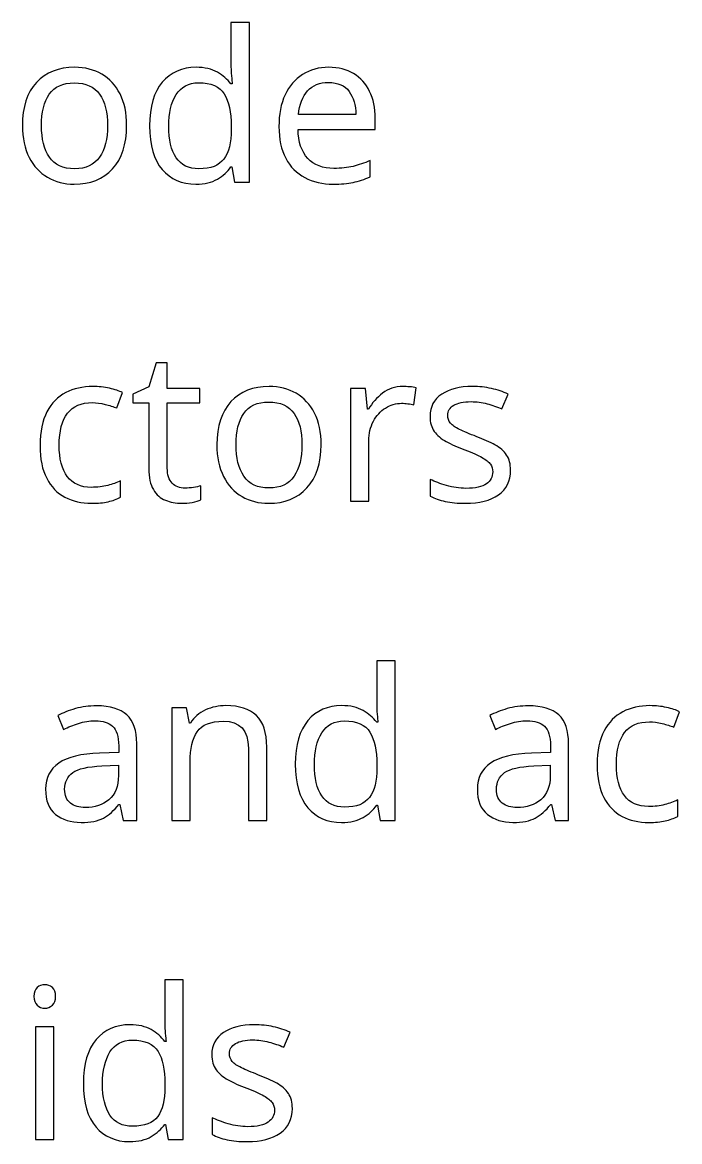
# Model space of a CAD drawing. Header units: inches. Extents: x -6.7 to 20.3, y -5.6 to 12.6.
# Drawn here: x 16.207 to 17.249, y -4.467 to -2.692 of the extents above; entities that cross this region are included whole.
import ezdxf

# ---------------------------------------------------------------- set-up
doc = ezdxf.new("R2010")
doc.units = ezdxf.units.IN
doc.header["$MEASUREMENT"] = 0
doc.layers.add('Layer 1', color=7, linetype='Continuous')

msp = doc.modelspace()

# ---------------------------------------------------------------- linework, layer by layer
at = {"layer": 'Layer 1', "color": 250}
for points, knots in [([(16.482, -2.9483), (16.4598, -2.9483), (16.442, -2.9406), (16.4287, -2.9251), (16.4153, -2.9097), (16.4087, -2.8866), (16.4087, -2.8559), (16.4087, -2.8253), (16.4154, -2.8021), (16.4288, -2.7864), (16.4423, -2.7708), (16.4601, -2.7629), (16.4823, -2.7629), (16.4961, -2.7629), (16.5074, -2.7655), (16.5162, -2.7706), (16.5249, -2.7757), (16.5321, -2.7819), (16.5377, -2.7893), (16.5377, -2.7893), (16.5397, -2.7893), (16.5397, -2.7893), (16.5394, -2.7864), (16.5391, -2.7821), (16.5385, -2.7764), (16.5379, -2.7708), (16.5377, -2.7663), (16.5377, -2.7629), (16.5377, -2.7629), (16.5377, -2.6916), (16.5377, -2.6916), (16.5377, -2.6916), (16.567, -2.6916), (16.567, -2.6916), (16.567, -2.6916), (16.567, -2.9449), (16.567, -2.9449), (16.567, -2.9449), (16.5433, -2.9449), (16.5433, -2.9449), (16.5433, -2.9449), (16.539, -2.9209), (16.539, -2.9209), (16.539, -2.9209), (16.5377, -2.9209), (16.5377, -2.9209), (16.5323, -2.9285), (16.5252, -2.9349), (16.5163, -2.9403), (16.5074, -2.9456), (16.496, -2.9483), (16.482, -2.9483)], [0, 0, 0, 0, 0.058824, 0.058824, 0.058824, 0.117647, 0.117647, 0.117647, 0.176471, 0.176471, 0.176471, 0.235294, 0.235294, 0.235294, 0.294118, 0.294118, 0.294118, 0.352941, 0.352941, 0.352941, 0.411765, 0.411765, 0.411765, 0.470588, 0.470588, 0.470588, 0.529412, 0.529412, 0.529412, 0.588235, 0.588235, 0.588235, 0.647059, 0.647059, 0.647059, 0.705882, 0.705882, 0.705882, 0.764706, 0.764706, 0.764706, 0.823529, 0.823529, 0.823529, 0.882353, 0.882353, 0.882353, 0.941176, 0.941176, 0.941176, 1, 1, 1, 1]), ([(16.3723, -2.8553), (16.3723, -2.8848), (16.3648, -2.9077), (16.3498, -2.9239), (16.3348, -2.9402), (16.3146, -2.9483), (16.289, -2.9483), (16.2732, -2.9483), (16.2592, -2.9447), (16.2468, -2.9374), (16.2345, -2.9302), (16.2248, -2.9197), (16.2177, -2.9058), (16.2106, -2.8919), (16.207, -2.8751), (16.207, -2.8553), (16.207, -2.8257), (16.2144, -2.8029), (16.2293, -2.7869), (16.2442, -2.7709), (16.2644, -2.7629), (16.29, -2.7629), (16.3062, -2.7629), (16.3205, -2.7666), (16.3328, -2.7738), (16.3452, -2.781), (16.3548, -2.7914), (16.3618, -2.8051), (16.3688, -2.8188), (16.3723, -2.8355), (16.3723, -2.8553)], [0, 0, 0, 0, 0.1, 0.1, 0.1, 0.2, 0.2, 0.2, 0.3, 0.3, 0.3, 0.4, 0.4, 0.4, 0.5, 0.5, 0.5, 0.6, 0.6, 0.6, 0.7, 0.7, 0.7, 0.8, 0.8, 0.8, 0.9, 0.9, 0.9, 1, 1, 1, 1]), ([(16.6927, -2.7629), (16.708, -2.7629), (16.7212, -2.7663), (16.7322, -2.7729), (16.7432, -2.7796), (16.7516, -2.789), (16.7575, -2.8011), (16.7634, -2.8132), (16.7663, -2.8274), (16.7663, -2.8436), (16.7663, -2.8436), (16.7663, -2.8613), (16.7663, -2.8613), (16.7663, -2.8613), (16.644, -2.8613), (16.644, -2.8613), (16.6444, -2.8815), (16.6496, -2.8969), (16.6595, -2.9074), (16.6694, -2.918), (16.6832, -2.9233), (16.701, -2.9233), (16.7123, -2.9233), (16.7224, -2.9222), (16.7312, -2.9201), (16.7399, -2.918), (16.749, -2.9149), (16.7583, -2.9109), (16.7583, -2.9109), (16.7583, -2.9366), (16.7583, -2.9366), (16.7492, -2.9406), (16.7402, -2.9436), (16.7313, -2.9454), (16.7224, -2.9473), (16.7119, -2.9483), (16.6997, -2.9483), (16.6828, -2.9483), (16.6678, -2.9448), (16.6548, -2.9379), (16.6418, -2.9311), (16.6317, -2.9208), (16.6245, -2.9071), (16.6173, -2.8934), (16.6137, -2.8767), (16.6137, -2.8569), (16.6137, -2.8374), (16.6169, -2.8206), (16.6235, -2.8066), (16.6301, -2.7926), (16.6393, -2.7818), (16.6512, -2.7743), (16.6631, -2.7667), (16.6769, -2.7629), (16.6927, -2.7629)], [0, 0, 0, 0, 0.055556, 0.055556, 0.055556, 0.111111, 0.111111, 0.111111, 0.166667, 0.166667, 0.166667, 0.222222, 0.222222, 0.222222, 0.277778, 0.277778, 0.277778, 0.333333, 0.333333, 0.333333, 0.388889, 0.388889, 0.388889, 0.444444, 0.444444, 0.444444, 0.5, 0.5, 0.5, 0.555556, 0.555556, 0.555556, 0.611111, 0.611111, 0.611111, 0.666667, 0.666667, 0.666667, 0.722222, 0.722222, 0.722222, 0.777778, 0.777778, 0.777778, 0.833333, 0.833333, 0.833333, 0.888889, 0.888889, 0.888889, 0.944444, 0.944444, 0.944444, 1, 1, 1, 1]), ([(16.2373, -2.8553), (16.2373, -2.8764), (16.2415, -2.8931), (16.2498, -2.9054), (16.2582, -2.9178), (16.2714, -2.9239), (16.2897, -2.9239), (16.3077, -2.9239), (16.3209, -2.9178), (16.3293, -2.9054), (16.3378, -2.8931), (16.342, -2.8764), (16.342, -2.8553), (16.342, -2.8342), (16.3378, -2.8176), (16.3293, -2.8056), (16.3209, -2.7936), (16.3076, -2.7876), (16.2893, -2.7876), (16.2711, -2.7876), (16.2579, -2.7936), (16.2497, -2.8056), (16.2414, -2.8176), (16.2373, -2.8342), (16.2373, -2.8553)], [0, 0, 0, 0, 0.125, 0.125, 0.125, 0.25, 0.25, 0.25, 0.375, 0.375, 0.375, 0.5, 0.5, 0.5, 0.625, 0.625, 0.625, 0.75, 0.75, 0.75, 0.875, 0.875, 0.875, 1, 1, 1, 1]), ([(16.4867, -2.9239), (16.5056, -2.9239), (16.5188, -2.9188), (16.5265, -2.9084), (16.5342, -2.8981), (16.538, -2.8825), (16.538, -2.8616), (16.538, -2.8616), (16.538, -2.8563), (16.538, -2.8563), (16.538, -2.8341), (16.5343, -2.817), (16.527, -2.8051), (16.5197, -2.7932), (16.5061, -2.7873), (16.4863, -2.7873), (16.4706, -2.7873), (16.4587, -2.7936), (16.4508, -2.8061), (16.4429, -2.8187), (16.439, -2.8355), (16.439, -2.8566), (16.439, -2.8779), (16.4429, -2.8945), (16.4508, -2.9063), (16.4587, -2.9181), (16.4707, -2.9239), (16.4867, -2.9239)], [0, 0, 0, 0, 0.111111, 0.111111, 0.111111, 0.222222, 0.222222, 0.222222, 0.333333, 0.333333, 0.333333, 0.444444, 0.444444, 0.444444, 0.555556, 0.555556, 0.555556, 0.666667, 0.666667, 0.666667, 0.777778, 0.777778, 0.777778, 0.888889, 0.888889, 0.888889, 1, 1, 1, 1]), ([(16.6923, -2.7869), (16.6783, -2.7869), (16.6673, -2.7914), (16.6592, -2.8004), (16.6511, -2.8094), (16.6462, -2.8219), (16.6447, -2.8379), (16.6447, -2.8379), (16.7357, -2.8379), (16.7357, -2.8379), (16.7354, -2.8228), (16.7319, -2.8106), (16.725, -2.8011), (16.7181, -2.7917), (16.7072, -2.7869), (16.6923, -2.7869)], [0, 0, 0, 0, 0.2, 0.2, 0.2, 0.4, 0.4, 0.4, 0.6, 0.6, 0.6, 0.8, 0.8, 0.8, 1, 1, 1, 1]), ([(16.4647, -3.4306), (16.4691, -3.4306), (16.4737, -3.4302), (16.4783, -3.4294), (16.483, -3.4287), (16.4868, -3.4278), (16.4897, -3.4269), (16.4897, -3.4269), (16.4897, -3.4493), (16.4897, -3.4493), (16.4866, -3.4508), (16.4821, -3.4521), (16.4763, -3.4531), (16.4706, -3.4541), (16.465, -3.4546), (16.4597, -3.4546), (16.4503, -3.4546), (16.4417, -3.453), (16.4338, -3.4498), (16.4259, -3.4466), (16.4196, -3.4409), (16.4147, -3.4329), (16.4098, -3.4249), (16.4073, -3.4137), (16.4073, -3.3993), (16.4073, -3.3993), (16.4073, -3.2953), (16.4073, -3.2953), (16.4073, -3.2953), (16.382, -3.2953), (16.382, -3.2953), (16.382, -3.2953), (16.382, -3.2813), (16.382, -3.2813), (16.382, -3.2813), (16.4077, -3.2696), (16.4077, -3.2696), (16.4077, -3.2696), (16.4193, -3.2316), (16.4193, -3.2316), (16.4193, -3.2316), (16.4367, -3.2316), (16.4367, -3.2316), (16.4367, -3.2316), (16.4367, -3.2726), (16.4367, -3.2726), (16.4367, -3.2726), (16.4883, -3.2726), (16.4883, -3.2726), (16.4883, -3.2726), (16.4883, -3.2953), (16.4883, -3.2953), (16.4883, -3.2953), (16.4367, -3.2953), (16.4367, -3.2953), (16.4367, -3.2953), (16.4367, -3.3986), (16.4367, -3.3986), (16.4367, -3.4095), (16.4393, -3.4176), (16.4445, -3.4228), (16.4497, -3.428), (16.4564, -3.4306), (16.4647, -3.4306)], [0, 0, 0, 0, 0.047619, 0.047619, 0.047619, 0.095238, 0.095238, 0.095238, 0.142857, 0.142857, 0.142857, 0.190476, 0.190476, 0.190476, 0.238095, 0.238095, 0.238095, 0.285714, 0.285714, 0.285714, 0.333333, 0.333333, 0.333333, 0.380952, 0.380952, 0.380952, 0.428571, 0.428571, 0.428571, 0.47619, 0.47619, 0.47619, 0.52381, 0.52381, 0.52381, 0.571429, 0.571429, 0.571429, 0.619048, 0.619048, 0.619048, 0.666667, 0.666667, 0.666667, 0.714286, 0.714286, 0.714286, 0.761905, 0.761905, 0.761905, 0.809524, 0.809524, 0.809524, 0.857143, 0.857143, 0.857143, 0.904762, 0.904762, 0.904762, 0.952381, 0.952381, 0.952381, 1, 1, 1, 1]), ([(16.3167, -3.4546), (16.3009, -3.4546), (16.2868, -3.4514), (16.2745, -3.4449), (16.2622, -3.4385), (16.2525, -3.4285), (16.2455, -3.4149), (16.2385, -3.4014), (16.235, -3.3841), (16.235, -3.3629), (16.235, -3.3409), (16.2387, -3.3231), (16.246, -3.3093), (16.2533, -3.2955), (16.2633, -3.2854), (16.2758, -3.2789), (16.2884, -3.2725), (16.3027, -3.2693), (16.3187, -3.2693), (16.3278, -3.2693), (16.3366, -3.2702), (16.345, -3.2721), (16.3534, -3.274), (16.3603, -3.2763), (16.3657, -3.2789), (16.3657, -3.2789), (16.3567, -3.3033), (16.3567, -3.3033), (16.3513, -3.3013), (16.3451, -3.2994), (16.338, -3.2976), (16.3309, -3.2958), (16.3242, -3.2949), (16.318, -3.2949), (16.2829, -3.2949), (16.2653, -3.3175), (16.2653, -3.3626), (16.2653, -3.3842), (16.2696, -3.4007), (16.2782, -3.4121), (16.2867, -3.4236), (16.2994, -3.4293), (16.3163, -3.4293), (16.3261, -3.4293), (16.3347, -3.4283), (16.3422, -3.4263), (16.3496, -3.4243), (16.3564, -3.4218), (16.3627, -3.4189), (16.3627, -3.4189), (16.3627, -3.4449), (16.3627, -3.4449), (16.3567, -3.4481), (16.3501, -3.4504), (16.3428, -3.4521), (16.3356, -3.4538), (16.3269, -3.4546), (16.3167, -3.4546)], [0, 0, 0, 0, 0.052632, 0.052632, 0.052632, 0.105263, 0.105263, 0.105263, 0.157895, 0.157895, 0.157895, 0.210526, 0.210526, 0.210526, 0.263158, 0.263158, 0.263158, 0.315789, 0.315789, 0.315789, 0.368421, 0.368421, 0.368421, 0.421053, 0.421053, 0.421053, 0.473684, 0.473684, 0.473684, 0.526316, 0.526316, 0.526316, 0.578947, 0.578947, 0.578947, 0.631579, 0.631579, 0.631579, 0.684211, 0.684211, 0.684211, 0.736842, 0.736842, 0.736842, 0.789474, 0.789474, 0.789474, 0.842105, 0.842105, 0.842105, 0.894737, 0.894737, 0.894737, 0.947368, 0.947368, 0.947368, 1, 1, 1, 1]), ([(16.6807, -3.3616), (16.6807, -3.3912), (16.6732, -3.4141), (16.6582, -3.4303), (16.6432, -3.4465), (16.6229, -3.4546), (16.5973, -3.4546), (16.5816, -3.4546), (16.5675, -3.451), (16.5552, -3.4438), (16.5428, -3.4366), (16.5331, -3.426), (16.526, -3.4121), (16.5189, -3.3982), (16.5153, -3.3814), (16.5153, -3.3616), (16.5153, -3.3321), (16.5228, -3.3093), (16.5377, -3.2933), (16.5526, -3.2773), (16.5728, -3.2693), (16.5983, -3.2693), (16.6146, -3.2693), (16.6288, -3.2729), (16.6412, -3.2801), (16.6535, -3.2873), (16.6632, -3.2978), (16.6702, -3.3114), (16.6772, -3.3251), (16.6807, -3.3418), (16.6807, -3.3616)], [0, 0, 0, 0, 0.1, 0.1, 0.1, 0.2, 0.2, 0.2, 0.3, 0.3, 0.3, 0.4, 0.4, 0.4, 0.5, 0.5, 0.5, 0.6, 0.6, 0.6, 0.7, 0.7, 0.7, 0.8, 0.8, 0.8, 0.9, 0.9, 0.9, 1, 1, 1, 1]), ([(16.8103, -3.2693), (16.8137, -3.2693), (16.8173, -3.2694), (16.8212, -3.2698), (16.8251, -3.2701), (16.8284, -3.2706), (16.8313, -3.2713), (16.8313, -3.2713), (16.8277, -3.2983), (16.8277, -3.2983), (16.8248, -3.2976), (16.8216, -3.2971), (16.8182, -3.2966), (16.8147, -3.2962), (16.8114, -3.2959), (16.8083, -3.2959), (16.7992, -3.2959), (16.7907, -3.2984), (16.7827, -3.3034), (16.7747, -3.3084), (16.7683, -3.3154), (16.7635, -3.3244), (16.7587, -3.3334), (16.7563, -3.3439), (16.7563, -3.3559), (16.7563, -3.3559), (16.7563, -3.4513), (16.7563, -3.4513), (16.7563, -3.4513), (16.727, -3.4513), (16.727, -3.4513), (16.727, -3.4513), (16.727, -3.2726), (16.727, -3.2726), (16.727, -3.2726), (16.751, -3.2726), (16.751, -3.2726), (16.751, -3.2726), (16.7543, -3.3053), (16.7543, -3.3053), (16.7543, -3.3053), (16.7557, -3.3053), (16.7557, -3.3053), (16.7614, -3.2955), (16.7689, -3.2871), (16.778, -3.2799), (16.7871, -3.2728), (16.7979, -3.2693), (16.8103, -3.2693)], [0, 0, 0, 0, 0.0625, 0.0625, 0.0625, 0.125, 0.125, 0.125, 0.1875, 0.1875, 0.1875, 0.25, 0.25, 0.25, 0.3125, 0.3125, 0.3125, 0.375, 0.375, 0.375, 0.4375, 0.4375, 0.4375, 0.5, 0.5, 0.5, 0.5625, 0.5625, 0.5625, 0.625, 0.625, 0.625, 0.6875, 0.6875, 0.6875, 0.75, 0.75, 0.75, 0.8125, 0.8125, 0.8125, 0.875, 0.875, 0.875, 0.9375, 0.9375, 0.9375, 1, 1, 1, 1]), ([(16.981, -3.4019), (16.981, -3.4193), (16.9746, -3.4324), (16.9617, -3.4413), (16.9488, -3.4502), (16.9314, -3.4546), (16.9097, -3.4546), (16.8972, -3.4546), (16.8865, -3.4536), (16.8775, -3.4516), (16.8685, -3.4496), (16.8606, -3.4468), (16.8537, -3.4433), (16.8537, -3.4433), (16.8537, -3.4166), (16.8537, -3.4166), (16.8608, -3.4202), (16.8694, -3.4234), (16.8795, -3.4264), (16.8896, -3.4294), (16.8999, -3.4309), (16.9103, -3.4309), (16.9252, -3.4309), (16.936, -3.4286), (16.9427, -3.4238), (16.9493, -3.419), (16.9527, -3.4126), (16.9527, -3.4046), (16.9527, -3.4002), (16.9514, -3.3962), (16.949, -3.3926), (16.9466, -3.3891), (16.9422, -3.3855), (16.9358, -3.3819), (16.9295, -3.3784), (16.9204, -3.3744), (16.9087, -3.3699), (16.8971, -3.3655), (16.8872, -3.3611), (16.879, -3.3566), (16.8708, -3.3522), (16.8644, -3.3468), (16.86, -3.3406), (16.8556, -3.3344), (16.8533, -3.3264), (16.8533, -3.3166), (16.8533, -3.3015), (16.8595, -3.2898), (16.8718, -3.2816), (16.8842, -3.2734), (16.9003, -3.2693), (16.9203, -3.2693), (16.9312, -3.2693), (16.9414, -3.2703), (16.9508, -3.2724), (16.9603, -3.2746), (16.9691, -3.2775), (16.9773, -3.2813), (16.9773, -3.2813), (16.9673, -3.3046), (16.9673, -3.3046), (16.9598, -3.3015), (16.9519, -3.2988), (16.9437, -3.2966), (16.9354, -3.2944), (16.927, -3.2933), (16.9183, -3.2933), (16.9063, -3.2933), (16.8972, -3.2952), (16.8908, -3.2991), (16.8845, -3.303), (16.8813, -3.3083), (16.8813, -3.3149), (16.8813, -3.3198), (16.8828, -3.324), (16.8857, -3.3274), (16.8886, -3.3309), (16.8934, -3.3342), (16.9002, -3.3374), (16.9069, -3.3407), (16.916, -3.3445), (16.9273, -3.3489), (16.9387, -3.3532), (16.9483, -3.3575), (16.9563, -3.3619), (16.9643, -3.3664), (16.9704, -3.3718), (16.9747, -3.3781), (16.9789, -3.3844), (16.981, -3.3924), (16.981, -3.4019)], [0, 0, 0, 0, 0.033333, 0.033333, 0.033333, 0.066667, 0.066667, 0.066667, 0.1, 0.1, 0.1, 0.133333, 0.133333, 0.133333, 0.166667, 0.166667, 0.166667, 0.2, 0.2, 0.2, 0.233333, 0.233333, 0.233333, 0.266667, 0.266667, 0.266667, 0.3, 0.3, 0.3, 0.333333, 0.333333, 0.333333, 0.366667, 0.366667, 0.366667, 0.4, 0.4, 0.4, 0.433333, 0.433333, 0.433333, 0.466667, 0.466667, 0.466667, 0.5, 0.5, 0.5, 0.533333, 0.533333, 0.533333, 0.566667, 0.566667, 0.566667, 0.6, 0.6, 0.6, 0.633333, 0.633333, 0.633333, 0.666667, 0.666667, 0.666667, 0.7, 0.7, 0.7, 0.733333, 0.733333, 0.733333, 0.766667, 0.766667, 0.766667, 0.8, 0.8, 0.8, 0.833333, 0.833333, 0.833333, 0.866667, 0.866667, 0.866667, 0.9, 0.9, 0.9, 0.933333, 0.933333, 0.933333, 0.966667, 0.966667, 0.966667, 1, 1, 1, 1]), ([(16.5457, -3.3616), (16.5457, -3.3827), (16.5498, -3.3994), (16.5582, -3.4118), (16.5665, -3.4241), (16.5798, -3.4303), (16.598, -3.4303), (16.616, -3.4303), (16.6292, -3.4241), (16.6377, -3.4118), (16.6461, -3.3994), (16.6503, -3.3827), (16.6503, -3.3616), (16.6503, -3.3405), (16.6461, -3.3239), (16.6377, -3.3119), (16.6292, -3.2999), (16.6159, -3.2939), (16.5977, -3.2939), (16.5794, -3.2939), (16.5662, -3.2999), (16.558, -3.3119), (16.5498, -3.3239), (16.5457, -3.3405), (16.5457, -3.3616)], [0, 0, 0, 0, 0.125, 0.125, 0.125, 0.25, 0.25, 0.25, 0.375, 0.375, 0.375, 0.5, 0.5, 0.5, 0.625, 0.625, 0.625, 0.75, 0.75, 0.75, 0.875, 0.875, 0.875, 1, 1, 1, 1]), ([(16.713, -3.9609), (16.6908, -3.9609), (16.673, -3.9532), (16.6597, -3.9378), (16.6463, -3.9223), (16.6397, -3.8993), (16.6397, -3.8686), (16.6397, -3.8379), (16.6464, -3.8148), (16.6598, -3.7991), (16.6733, -3.7834), (16.6911, -3.7756), (16.7133, -3.7756), (16.7271, -3.7756), (16.7384, -3.7782), (16.7472, -3.7833), (16.7559, -3.7884), (16.7631, -3.7946), (16.7687, -3.8019), (16.7687, -3.8019), (16.7707, -3.8019), (16.7707, -3.8019), (16.7704, -3.7991), (16.7701, -3.7948), (16.7695, -3.7891), (16.7689, -3.7834), (16.7687, -3.7789), (16.7687, -3.7756), (16.7687, -3.7756), (16.7687, -3.7043), (16.7687, -3.7043), (16.7687, -3.7043), (16.798, -3.7043), (16.798, -3.7043), (16.798, -3.7043), (16.798, -3.9576), (16.798, -3.9576), (16.798, -3.9576), (16.7743, -3.9576), (16.7743, -3.9576), (16.7743, -3.9576), (16.77, -3.9336), (16.77, -3.9336), (16.77, -3.9336), (16.7687, -3.9336), (16.7687, -3.9336), (16.7633, -3.9412), (16.7562, -3.9476), (16.7473, -3.9529), (16.7384, -3.9583), (16.727, -3.9609), (16.713, -3.9609)], [0, 0, 0, 0, 0.058824, 0.058824, 0.058824, 0.117647, 0.117647, 0.117647, 0.176471, 0.176471, 0.176471, 0.235294, 0.235294, 0.235294, 0.294118, 0.294118, 0.294118, 0.352941, 0.352941, 0.352941, 0.411765, 0.411765, 0.411765, 0.470588, 0.470588, 0.470588, 0.529412, 0.529412, 0.529412, 0.588235, 0.588235, 0.588235, 0.647059, 0.647059, 0.647059, 0.705882, 0.705882, 0.705882, 0.764706, 0.764706, 0.764706, 0.823529, 0.823529, 0.823529, 0.882353, 0.882353, 0.882353, 0.941176, 0.941176, 0.941176, 1, 1, 1, 1]), ([(16.3243, -3.7759), (16.3461, -3.7759), (16.3622, -3.7807), (16.3727, -3.7903), (16.3831, -3.7998), (16.3883, -3.8151), (16.3883, -3.8359), (16.3883, -3.8359), (16.3883, -3.9576), (16.3883, -3.9576), (16.3883, -3.9576), (16.367, -3.9576), (16.367, -3.9576), (16.367, -3.9576), (16.3613, -3.9323), (16.3613, -3.9323), (16.3613, -3.9323), (16.36, -3.9323), (16.36, -3.9323), (16.3522, -3.9421), (16.3441, -3.9493), (16.3355, -3.9539), (16.3269, -3.9586), (16.3151, -3.9609), (16.3, -3.9609), (16.2838, -3.9609), (16.2703, -3.9567), (16.2597, -3.9481), (16.249, -3.9396), (16.2437, -3.9262), (16.2437, -3.9079), (16.2437, -3.8902), (16.2507, -3.8764), (16.2647, -3.8668), (16.2787, -3.8571), (16.3002, -3.8518), (16.3293, -3.8509), (16.3293, -3.8509), (16.3597, -3.8499), (16.3597, -3.8499), (16.3597, -3.8499), (16.3597, -3.8393), (16.3597, -3.8393), (16.3597, -3.8244), (16.3564, -3.8141), (16.35, -3.8083), (16.3436, -3.8025), (16.3344, -3.7996), (16.3227, -3.7996), (16.3133, -3.7996), (16.3044, -3.801), (16.296, -3.8038), (16.2876, -3.8066), (16.2797, -3.8097), (16.2723, -3.8133), (16.2723, -3.8133), (16.2633, -3.7913), (16.2633, -3.7913), (16.2711, -3.7871), (16.2803, -3.7834), (16.291, -3.7804), (16.3017, -3.7774), (16.3128, -3.7759), (16.3243, -3.7759)], [0, 0, 0, 0, 0.047619, 0.047619, 0.047619, 0.095238, 0.095238, 0.095238, 0.142857, 0.142857, 0.142857, 0.190476, 0.190476, 0.190476, 0.238095, 0.238095, 0.238095, 0.285714, 0.285714, 0.285714, 0.333333, 0.333333, 0.333333, 0.380952, 0.380952, 0.380952, 0.428571, 0.428571, 0.428571, 0.47619, 0.47619, 0.47619, 0.52381, 0.52381, 0.52381, 0.571429, 0.571429, 0.571429, 0.619048, 0.619048, 0.619048, 0.666667, 0.666667, 0.666667, 0.714286, 0.714286, 0.714286, 0.761905, 0.761905, 0.761905, 0.809524, 0.809524, 0.809524, 0.857143, 0.857143, 0.857143, 0.904762, 0.904762, 0.904762, 0.952381, 0.952381, 0.952381, 1, 1, 1, 1]), ([(16.5297, -3.7756), (16.551, -3.7756), (16.5671, -3.7808), (16.578, -3.7911), (16.5889, -3.8014), (16.5943, -3.8182), (16.5943, -3.8413), (16.5943, -3.8413), (16.5943, -3.9576), (16.5943, -3.9576), (16.5943, -3.9576), (16.5653, -3.9576), (16.5653, -3.9576), (16.5653, -3.9576), (16.5653, -3.8433), (16.5653, -3.8433), (16.5653, -3.8146), (16.552, -3.8003), (16.5253, -3.8003), (16.5056, -3.8003), (16.4919, -3.8058), (16.4843, -3.8169), (16.4768, -3.8281), (16.473, -3.8441), (16.473, -3.8649), (16.473, -3.8649), (16.473, -3.9576), (16.473, -3.9576), (16.473, -3.9576), (16.4437, -3.9576), (16.4437, -3.9576), (16.4437, -3.9576), (16.4437, -3.7789), (16.4437, -3.7789), (16.4437, -3.7789), (16.4673, -3.7789), (16.4673, -3.7789), (16.4673, -3.7789), (16.4717, -3.8033), (16.4717, -3.8033), (16.4717, -3.8033), (16.4733, -3.8033), (16.4733, -3.8033), (16.4791, -3.7939), (16.4871, -3.787), (16.4973, -3.7824), (16.5076, -3.7779), (16.5183, -3.7756), (16.5297, -3.7756)], [0, 0, 0, 0, 0.0625, 0.0625, 0.0625, 0.125, 0.125, 0.125, 0.1875, 0.1875, 0.1875, 0.25, 0.25, 0.25, 0.3125, 0.3125, 0.3125, 0.375, 0.375, 0.375, 0.4375, 0.4375, 0.4375, 0.5, 0.5, 0.5, 0.5625, 0.5625, 0.5625, 0.625, 0.625, 0.625, 0.6875, 0.6875, 0.6875, 0.75, 0.75, 0.75, 0.8125, 0.8125, 0.8125, 0.875, 0.875, 0.875, 0.9375, 0.9375, 0.9375, 1, 1, 1, 1]), ([(17.009, -3.7759), (17.0308, -3.7759), (17.0469, -3.7807), (17.0573, -3.7903), (17.0678, -3.7998), (17.073, -3.8151), (17.073, -3.8359), (17.073, -3.8359), (17.073, -3.9576), (17.073, -3.9576), (17.073, -3.9576), (17.0517, -3.9576), (17.0517, -3.9576), (17.0517, -3.9576), (17.046, -3.9323), (17.046, -3.9323), (17.046, -3.9323), (17.0447, -3.9323), (17.0447, -3.9323), (17.0369, -3.9421), (17.0287, -3.9493), (17.0202, -3.9539), (17.0116, -3.9586), (16.9998, -3.9609), (16.9847, -3.9609), (16.9684, -3.9609), (16.955, -3.9567), (16.9443, -3.9481), (16.9337, -3.9396), (16.9283, -3.9262), (16.9283, -3.9079), (16.9283, -3.8902), (16.9353, -3.8764), (16.9493, -3.8668), (16.9633, -3.8571), (16.9849, -3.8518), (17.014, -3.8509), (17.014, -3.8509), (17.0443, -3.8499), (17.0443, -3.8499), (17.0443, -3.8499), (17.0443, -3.8393), (17.0443, -3.8393), (17.0443, -3.8244), (17.0411, -3.8141), (17.0347, -3.8083), (17.0282, -3.8025), (17.0191, -3.7996), (17.0073, -3.7996), (16.998, -3.7996), (16.9891, -3.801), (16.9807, -3.8038), (16.9722, -3.8066), (16.9643, -3.8097), (16.957, -3.8133), (16.957, -3.8133), (16.948, -3.7913), (16.948, -3.7913), (16.9558, -3.7871), (16.965, -3.7834), (16.9757, -3.7804), (16.9863, -3.7774), (16.9974, -3.7759), (17.009, -3.7759)], [0, 0, 0, 0, 0.047619, 0.047619, 0.047619, 0.095238, 0.095238, 0.095238, 0.142857, 0.142857, 0.142857, 0.190476, 0.190476, 0.190476, 0.238095, 0.238095, 0.238095, 0.285714, 0.285714, 0.285714, 0.333333, 0.333333, 0.333333, 0.380952, 0.380952, 0.380952, 0.428571, 0.428571, 0.428571, 0.47619, 0.47619, 0.47619, 0.52381, 0.52381, 0.52381, 0.571429, 0.571429, 0.571429, 0.619048, 0.619048, 0.619048, 0.666667, 0.666667, 0.666667, 0.714286, 0.714286, 0.714286, 0.761905, 0.761905, 0.761905, 0.809524, 0.809524, 0.809524, 0.857143, 0.857143, 0.857143, 0.904762, 0.904762, 0.904762, 0.952381, 0.952381, 0.952381, 1, 1, 1, 1]), ([(17.2, -3.9609), (17.1842, -3.9609), (17.1702, -3.9577), (17.1578, -3.9513), (17.1455, -3.9448), (17.1358, -3.9348), (17.1288, -3.9213), (17.1218, -3.9077), (17.1183, -3.8904), (17.1183, -3.8693), (17.1183, -3.8473), (17.122, -3.8294), (17.1293, -3.8156), (17.1367, -3.8018), (17.1466, -3.7917), (17.1592, -3.7853), (17.1717, -3.7788), (17.186, -3.7756), (17.202, -3.7756), (17.2111, -3.7756), (17.2199, -3.7766), (17.2283, -3.7784), (17.2368, -3.7803), (17.2437, -3.7826), (17.249, -3.7853), (17.249, -3.7853), (17.24, -3.8096), (17.24, -3.8096), (17.2347, -3.8076), (17.2284, -3.8057), (17.2213, -3.8039), (17.2142, -3.8022), (17.2075, -3.8013), (17.2013, -3.8013), (17.1662, -3.8013), (17.1487, -3.8238), (17.1487, -3.8689), (17.1487, -3.8905), (17.1529, -3.907), (17.1615, -3.9184), (17.17, -3.9299), (17.1828, -3.9356), (17.1997, -3.9356), (17.2094, -3.9356), (17.218, -3.9346), (17.2255, -3.9326), (17.2329, -3.9306), (17.2398, -3.9282), (17.246, -3.9253), (17.246, -3.9253), (17.246, -3.9513), (17.246, -3.9513), (17.24, -3.9544), (17.2334, -3.9568), (17.2262, -3.9584), (17.2189, -3.9601), (17.2102, -3.9609), (17.2, -3.9609)], [0, 0, 0, 0, 0.052632, 0.052632, 0.052632, 0.105263, 0.105263, 0.105263, 0.157895, 0.157895, 0.157895, 0.210526, 0.210526, 0.210526, 0.263158, 0.263158, 0.263158, 0.315789, 0.315789, 0.315789, 0.368421, 0.368421, 0.368421, 0.421053, 0.421053, 0.421053, 0.473684, 0.473684, 0.473684, 0.526316, 0.526316, 0.526316, 0.578947, 0.578947, 0.578947, 0.631579, 0.631579, 0.631579, 0.684211, 0.684211, 0.684211, 0.736842, 0.736842, 0.736842, 0.789474, 0.789474, 0.789474, 0.842105, 0.842105, 0.842105, 0.894737, 0.894737, 0.894737, 0.947368, 0.947368, 0.947368, 1, 1, 1, 1]), ([(16.7177, -3.9366), (16.7366, -3.9366), (16.7498, -3.9314), (16.7575, -3.9211), (16.7652, -3.9108), (16.769, -3.8952), (16.769, -3.8743), (16.769, -3.8743), (16.769, -3.8689), (16.769, -3.8689), (16.769, -3.8467), (16.7653, -3.8297), (16.758, -3.8178), (16.7507, -3.8059), (16.7371, -3.7999), (16.7173, -3.7999), (16.7016, -3.7999), (16.6897, -3.8062), (16.6818, -3.8188), (16.6739, -3.8313), (16.67, -3.8482), (16.67, -3.8693), (16.67, -3.8906), (16.6739, -3.9072), (16.6818, -3.9189), (16.6897, -3.9307), (16.7017, -3.9366), (16.7177, -3.9366)], [0, 0, 0, 0, 0.111111, 0.111111, 0.111111, 0.222222, 0.222222, 0.222222, 0.333333, 0.333333, 0.333333, 0.444444, 0.444444, 0.444444, 0.555556, 0.555556, 0.555556, 0.666667, 0.666667, 0.666667, 0.777778, 0.777778, 0.777778, 0.888889, 0.888889, 0.888889, 1, 1, 1, 1]), ([(16.333, -3.8713), (16.3108, -3.8722), (16.2954, -3.8757), (16.2868, -3.8819), (16.2783, -3.8882), (16.274, -3.8969), (16.274, -3.9083), (16.274, -3.9183), (16.277, -3.9256), (16.2832, -3.9303), (16.2893, -3.9349), (16.2971, -3.9373), (16.3067, -3.9373), (16.3218, -3.9373), (16.3343, -3.9331), (16.3443, -3.9248), (16.3543, -3.9164), (16.3593, -3.9036), (16.3593, -3.8863), (16.3593, -3.8863), (16.3593, -3.8703), (16.3593, -3.8703), (16.3593, -3.8703), (16.333, -3.8713), (16.333, -3.8713)], [0, 0, 0, 0, 0.125, 0.125, 0.125, 0.25, 0.25, 0.25, 0.375, 0.375, 0.375, 0.5, 0.5, 0.5, 0.625, 0.625, 0.625, 0.75, 0.75, 0.75, 0.875, 0.875, 0.875, 1, 1, 1, 1]), ([(17.0177, -3.8713), (16.9954, -3.8722), (16.98, -3.8757), (16.9715, -3.8819), (16.9629, -3.8882), (16.9587, -3.8969), (16.9587, -3.9083), (16.9587, -3.9183), (16.9617, -3.9256), (16.9678, -3.9303), (16.9739, -3.9349), (16.9818, -3.9373), (16.9913, -3.9373), (17.0064, -3.9373), (17.019, -3.9331), (17.029, -3.9248), (17.039, -3.9164), (17.044, -3.9036), (17.044, -3.8863), (17.044, -3.8863), (17.044, -3.8703), (17.044, -3.8703), (17.044, -3.8703), (17.0177, -3.8713), (17.0177, -3.8713)], [0, 0, 0, 0, 0.125, 0.125, 0.125, 0.25, 0.25, 0.25, 0.375, 0.375, 0.375, 0.5, 0.5, 0.5, 0.625, 0.625, 0.625, 0.75, 0.75, 0.75, 0.875, 0.875, 0.875, 1, 1, 1, 1]), ([(16.2427, -4.2183), (16.2471, -4.2183), (16.251, -4.2198), (16.2545, -4.2228), (16.2579, -4.2258), (16.2597, -4.2305), (16.2597, -4.2369), (16.2597, -4.2432), (16.2579, -4.2478), (16.2545, -4.2509), (16.251, -4.2541), (16.2471, -4.2556), (16.2427, -4.2556), (16.2378, -4.2556), (16.2337, -4.2541), (16.2303, -4.2509), (16.227, -4.2478), (16.2253, -4.2432), (16.2253, -4.2369), (16.2253, -4.2305), (16.227, -4.2258), (16.2303, -4.2228), (16.2337, -4.2198), (16.2378, -4.2183), (16.2427, -4.2183)], [0, 0, 0, 0, 0.125, 0.125, 0.125, 0.25, 0.25, 0.25, 0.375, 0.375, 0.375, 0.5, 0.5, 0.5, 0.625, 0.625, 0.625, 0.75, 0.75, 0.75, 0.875, 0.875, 0.875, 1, 1, 1, 1]), ([(16.377, -4.4673), (16.3548, -4.4673), (16.337, -4.4596), (16.3237, -4.4441), (16.3103, -4.4287), (16.3037, -4.4056), (16.3037, -4.3749), (16.3037, -4.3443), (16.3104, -4.3211), (16.3238, -4.3054), (16.3373, -4.2898), (16.3551, -4.2819), (16.3773, -4.2819), (16.3911, -4.2819), (16.4024, -4.2845), (16.4112, -4.2896), (16.4199, -4.2947), (16.4271, -4.3009), (16.4327, -4.3083), (16.4327, -4.3083), (16.4347, -4.3083), (16.4347, -4.3083), (16.4344, -4.3054), (16.434, -4.3011), (16.4335, -4.2954), (16.4329, -4.2898), (16.4327, -4.2853), (16.4327, -4.2819), (16.4327, -4.2819), (16.4327, -4.2106), (16.4327, -4.2106), (16.4327, -4.2106), (16.462, -4.2106), (16.462, -4.2106), (16.462, -4.2106), (16.462, -4.4639), (16.462, -4.4639), (16.462, -4.4639), (16.4383, -4.4639), (16.4383, -4.4639), (16.4383, -4.4639), (16.434, -4.4399), (16.434, -4.4399), (16.434, -4.4399), (16.4327, -4.4399), (16.4327, -4.4399), (16.4273, -4.4475), (16.4202, -4.4539), (16.4113, -4.4593), (16.4024, -4.4646), (16.391, -4.4673), (16.377, -4.4673)], [0, 0, 0, 0, 0.058824, 0.058824, 0.058824, 0.117647, 0.117647, 0.117647, 0.176471, 0.176471, 0.176471, 0.235294, 0.235294, 0.235294, 0.294118, 0.294118, 0.294118, 0.352941, 0.352941, 0.352941, 0.411765, 0.411765, 0.411765, 0.470588, 0.470588, 0.470588, 0.529412, 0.529412, 0.529412, 0.588235, 0.588235, 0.588235, 0.647059, 0.647059, 0.647059, 0.705882, 0.705882, 0.705882, 0.764706, 0.764706, 0.764706, 0.823529, 0.823529, 0.823529, 0.882353, 0.882353, 0.882353, 0.941176, 0.941176, 0.941176, 1, 1, 1, 1]), ([(16.257, -4.2853), (16.257, -4.2853), (16.257, -4.4639), (16.257, -4.4639), (16.257, -4.4639), (16.2277, -4.4639), (16.2277, -4.4639), (16.2277, -4.4639), (16.2277, -4.2853), (16.2277, -4.2853), (16.2277, -4.2853), (16.257, -4.2853), (16.257, -4.2853)], [0, 0, 0, 0, 0.25, 0.25, 0.25, 0.5, 0.5, 0.5, 0.75, 0.75, 0.75, 1, 1, 1, 1]), ([(16.635, -4.4146), (16.635, -4.4319), (16.6285, -4.4451), (16.6157, -4.4539), (16.6028, -4.4628), (16.5854, -4.4673), (16.5637, -4.4673), (16.5512, -4.4673), (16.5405, -4.4663), (16.5315, -4.4643), (16.5225, -4.4623), (16.5145, -4.4595), (16.5077, -4.4559), (16.5077, -4.4559), (16.5077, -4.4293), (16.5077, -4.4293), (16.5148, -4.4328), (16.5234, -4.4361), (16.5335, -4.4391), (16.5436, -4.4421), (16.5539, -4.4436), (16.5643, -4.4436), (16.5792, -4.4436), (16.59, -4.4412), (16.5967, -4.4364), (16.6033, -4.4317), (16.6067, -4.4253), (16.6067, -4.4173), (16.6067, -4.4128), (16.6054, -4.4088), (16.603, -4.4053), (16.6005, -4.4017), (16.5962, -4.3982), (16.5898, -4.3946), (16.5835, -4.3911), (16.5744, -4.3871), (16.5627, -4.3826), (16.5511, -4.3782), (16.5412, -4.3737), (16.533, -4.3693), (16.5248, -4.3648), (16.5184, -4.3595), (16.514, -4.3533), (16.5095, -4.3471), (16.5073, -4.3391), (16.5073, -4.3293), (16.5073, -4.3142), (16.5135, -4.3025), (16.5258, -4.2943), (16.5382, -4.2861), (16.5543, -4.2819), (16.5743, -4.2819), (16.5852, -4.2819), (16.5954, -4.283), (16.6048, -4.2851), (16.6143, -4.2872), (16.6231, -4.2902), (16.6313, -4.2939), (16.6313, -4.2939), (16.6213, -4.3173), (16.6213, -4.3173), (16.6138, -4.3142), (16.6059, -4.3115), (16.5977, -4.3093), (16.5894, -4.3071), (16.581, -4.3059), (16.5723, -4.3059), (16.5603, -4.3059), (16.5512, -4.3079), (16.5448, -4.3118), (16.5385, -4.3157), (16.5353, -4.3209), (16.5353, -4.3276), (16.5353, -4.3325), (16.5368, -4.3367), (16.5397, -4.3401), (16.5425, -4.3436), (16.5474, -4.3469), (16.5542, -4.3501), (16.5609, -4.3533), (16.57, -4.3572), (16.5813, -4.3616), (16.5927, -4.3658), (16.6023, -4.3702), (16.6103, -4.3746), (16.6183, -4.3791), (16.6244, -4.3844), (16.6287, -4.3908), (16.6329, -4.3971), (16.635, -4.4051), (16.635, -4.4146)], [0, 0, 0, 0, 0.033333, 0.033333, 0.033333, 0.066667, 0.066667, 0.066667, 0.1, 0.1, 0.1, 0.133333, 0.133333, 0.133333, 0.166667, 0.166667, 0.166667, 0.2, 0.2, 0.2, 0.233333, 0.233333, 0.233333, 0.266667, 0.266667, 0.266667, 0.3, 0.3, 0.3, 0.333333, 0.333333, 0.333333, 0.366667, 0.366667, 0.366667, 0.4, 0.4, 0.4, 0.433333, 0.433333, 0.433333, 0.466667, 0.466667, 0.466667, 0.5, 0.5, 0.5, 0.533333, 0.533333, 0.533333, 0.566667, 0.566667, 0.566667, 0.6, 0.6, 0.6, 0.633333, 0.633333, 0.633333, 0.666667, 0.666667, 0.666667, 0.7, 0.7, 0.7, 0.733333, 0.733333, 0.733333, 0.766667, 0.766667, 0.766667, 0.8, 0.8, 0.8, 0.833333, 0.833333, 0.833333, 0.866667, 0.866667, 0.866667, 0.9, 0.9, 0.9, 0.933333, 0.933333, 0.933333, 0.966667, 0.966667, 0.966667, 1, 1, 1, 1]), ([(16.3817, -4.4429), (16.4005, -4.4429), (16.4138, -4.4378), (16.4215, -4.4274), (16.4292, -4.4171), (16.433, -4.4015), (16.433, -4.3806), (16.433, -4.3806), (16.433, -4.3753), (16.433, -4.3753), (16.433, -4.3531), (16.4293, -4.336), (16.422, -4.3241), (16.4147, -4.3122), (16.4011, -4.3063), (16.3813, -4.3063), (16.3655, -4.3063), (16.3537, -4.3126), (16.3458, -4.3251), (16.3379, -4.3377), (16.334, -4.3545), (16.334, -4.3756), (16.334, -4.3969), (16.3379, -4.4135), (16.3458, -4.4253), (16.3537, -4.4371), (16.3657, -4.4429), (16.3817, -4.4429)], [0, 0, 0, 0, 0.111111, 0.111111, 0.111111, 0.222222, 0.222222, 0.222222, 0.333333, 0.333333, 0.333333, 0.444444, 0.444444, 0.444444, 0.555556, 0.555556, 0.555556, 0.666667, 0.666667, 0.666667, 0.777778, 0.777778, 0.777778, 0.888889, 0.888889, 0.888889, 1, 1, 1, 1])]:
    msp.add_open_spline(points, degree=3, knots=knots, dxfattribs=at)

doc.saveas('drawing.dxf')
